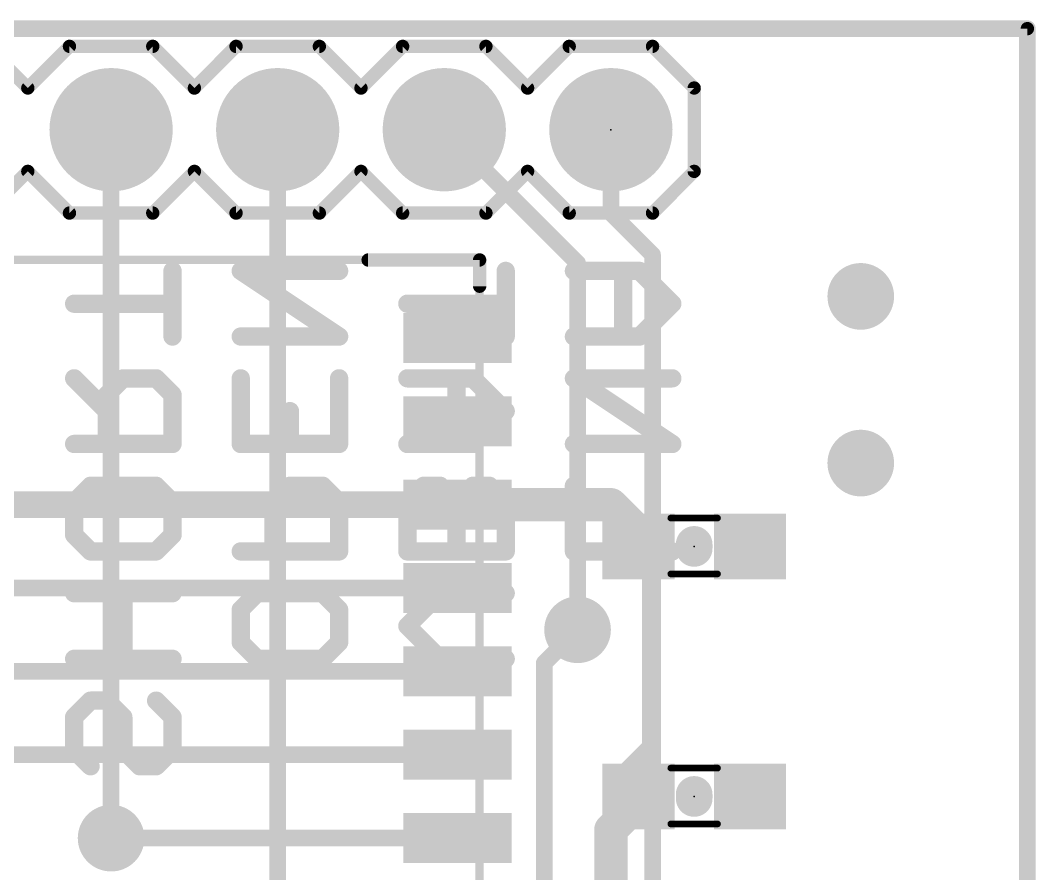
# Model space of a CAD drawing. Extents: x -0.1 to 31.9, y -22.9 to 26.1.
# Drawn here: x 16.4 to 31.88, y 13.06 to 26.07 of the extents above; entities that cross this region are included whole.
import ezdxf

# ---------------------------------------------------------------- set-up
doc = ezdxf.new("R2010")
doc.units = 0
for name, color, linetype in [('1', 12, 'CONTINUOUS'), ('16', 132, 'CONTINUOUS'), ('17', 110, 'CONTINUOUS'), ('18', 110, 'CONTINUOUS'), ('20', 53, 'CONTINUOUS'), ('21', 41, 'CONTINUOUS'), ('22', 40, 'CONTINUOUS'), ('23', 53, 'CONTINUOUS'), ('51', 53, 'CONTINUOUS')]:
    doc.layers.add(name, color=color, linetype=linetype)

# ---------------------------------------------------------------- blocks, each defined once
blk = doc.blocks.new('RECT')
blk.add_solid([(-0.5, -0.5), (0.5, -0.5), (-0.5, 0.5), (0.5, 0.5)])
blk = doc.blocks.new('ROUNDP')
at = {"const_width": 0.5}
blk.add_lwpolyline([(0, -0.25, 1), (0, 0.25, 1), (0, -0.25)], format="xyb", dxfattribs=at)
blk = doc.blocks.new('ROUNDV')
at = {"const_width": 0.5}
blk.add_lwpolyline([(0, -0.25, 1), (0, 0.25, 1), (0, -0.25)], format="xyb", dxfattribs=at)

msp = doc.modelspace()

# ---------------------------------------------------------------- linework, layer by layer
at = {"layer": '1'}
for points, const_width in [([(0, 25.94), (31.75, 25.94)], 0.254), ([(31.75, 25.94), (31.75, 0)], 0.254), ([(9.017, 18.685), (23.0632, 18.685)], 0.4064), ([(23.0632, 18.685), (25.4, 18.685)], 0.508), ([(25.4, 18.685), (26.035, 18.05)], 0.508), ([(25.82, 18.05), (26.02, 17.938)], 0.508), ([(26.035, 18.05), (25.82, 18.05)], 0.508), ([(26, 17.87), (25.82, 18.05)], 0.254), ([(26.02, 17.938), (26.035, 17.923)], 0.508), ([(26.035, 17.923), (26.02, 17.908)], 0.508), ([(26, 15), (26, 17.87)], 0.254), ([(10.16, 17.415), (23.0632, 17.415)], 0.254), ([(24.384, 16.272), (24.892, 16.78)], 0.254), ([(12.7, 16.145), (23.0632, 16.145)], 0.254), ([(24.384, 11.446), (24.384, 16.272)], 0.254), ([(25.4, 14.4), (26, 15)], 0.254), ([(15.24, 14.875), (23.0632, 14.875)], 0.254), ([(25.908, 14.24), (25.4, 13.732)], 0.508), ([(25.4, 13.97), (25.4, 14.4)], 0.254), ([(25.82, 14.24), (25.908, 14.24)], 0.508), ([(25.67, 14.24), (25.4, 13.97)], 0.254), ([(25.82, 14.24), (25.67, 14.24)], 0.254), ([(25.4, 13.732), (25.4, 10.01)], 0.508), ([(17.78, 13.605), (23.0632, 13.605)], 0.254)]:
    msp.add_lwpolyline(points, dxfattribs=dict(at, const_width=const_width))
for points, const_width in [([(31.8135, 25.94, 1), (31.6865, 25.94)], 0.127), ([(31.75, 25.8765, 1), (31.75, 26.0035)], 0.127), ([(23.0632, 18.812, 1), (23.0632, 18.558)], 0.254), ([(23.0632, 18.5834, 1), (23.0632, 18.7866)], 0.2032), ([(25.4898, 18.7748, 1), (25.3102, 18.5952)], 0.254), ([(25.4, 18.558, 1), (25.4, 18.812)], 0.254), ([(25.8821, 18.1608, 1), (25.7579, 17.9392)], 0.254), ([(25.82, 18.177, 1), (25.82, 17.923)], 0.254), ([(26.035, 17.923, 1), (26.035, 18.177)], 0.254), ([(25.8649, 18.0949, 1), (25.7751, 18.0051)], 0.127), ([(26.1098, 18.0278, 1), (25.9302, 17.8482)], 0.254), ([(25.9302, 17.9978, 1), (26.1098, 17.8182)], 0.254), ([(25.9452, 17.9602, 1), (26.1248, 18.1398)], 0.254), ([(26.1248, 17.8332, 1), (25.9452, 18.0128)], 0.254), ([(25.9452, 17.8332, 1), (26.1248, 18.0128)], 0.254), ([(25.9579, 17.8272, 1), (26.0821, 18.0488)], 0.254), ([(26.0635, 17.87, 1), (25.9365, 17.87)], 0.127), ([(25.9551, 17.8251, 1), (26.0449, 17.9149)], 0.127), ([(23.0632, 17.3515, 1), (23.0632, 17.4785)], 0.127), ([(24.9369, 16.7351, 1), (24.8471, 16.8249)], 0.127), ([(23.0632, 16.0815, 1), (23.0632, 16.2085)], 0.127), ([(24.4475, 16.272, 1), (24.3205, 16.272)], 0.127), ([(24.3391, 16.3169, 1), (24.4289, 16.2271)], 0.127), ([(25.9365, 15, 1), (26.0635, 15)], 0.127), ([(26.0449, 14.9551, 1), (25.9551, 15.0449)], 0.127), ([(23.0632, 14.8115, 1), (23.0632, 14.9385)], 0.127), ([(25.4635, 14.4, 1), (25.3365, 14.4)], 0.127), ([(25.3551, 14.4449, 1), (25.4449, 14.3551)], 0.127), ([(25.82, 14.367, 1), (25.82, 14.113)], 0.254), ([(25.9978, 14.1502, 1), (25.8182, 14.3298)], 0.254), ([(25.908, 14.113, 1), (25.908, 14.367)], 0.254), ([(25.67, 14.3035, 1), (25.67, 14.1765)], 0.127), ([(25.7149, 14.1951, 1), (25.6251, 14.2849)], 0.127), ([(25.82, 14.1765, 1), (25.82, 14.3035)], 0.127), ([(25.527, 13.732, 1), (25.273, 13.732)], 0.254), ([(25.3102, 13.8218, 1), (25.4898, 13.6422)], 0.254), ([(25.3551, 14.0149, 1), (25.4449, 13.9251)], 0.127), ([(25.3365, 13.97, 1), (25.4635, 13.97)], 0.127), ([(17.78, 13.6685, 1), (17.78, 13.5415)], 0.127), ([(23.0632, 13.5415, 1), (23.0632, 13.6685)], 0.127)]:
    msp.add_lwpolyline(points, format="xyb", dxfattribs=dict(at, const_width=const_width))
at = {"layer": '16', "const_width": 0.254}
for points in [[(0, 25.94), (31.75, 25.94)], [(31.75, 25.94), (31.75, 0)], [(17.78, 13.605), (17.78, 24.4)], [(20.32, 12.335), (20.32, 24.4)], [(24.892, 22.368), (22.86, 24.4)], [(25.4, 23.13), (25.4, 24.4)], [(26.035, 22.495), (25.4, 23.13)], [(26.035, 11.065), (26.035, 22.495)], [(24.892, 16.78), (24.892, 22.368)]]:
    msp.add_lwpolyline(points, dxfattribs=at)
at = {"layer": '16', "const_width": 0.127}
for points in [[(31.8135, 25.94, 1), (31.6865, 25.94)], [(31.75, 25.8765, 1), (31.75, 26.0035)], [(17.8435, 24.4, 1), (17.7165, 24.4)], [(20.3835, 24.4, 1), (20.2565, 24.4)], [(22.9049, 24.4449, 1), (22.8151, 24.3551)], [(25.4635, 24.4, 1), (25.3365, 24.4)], [(25.4449, 23.1749, 1), (25.3551, 23.0851)], [(25.3365, 23.13, 1), (25.4635, 23.13)], [(26.0985, 22.495, 1), (25.9715, 22.495)], [(25.9901, 22.4501, 1), (26.0799, 22.5399)], [(24.9555, 22.368, 1), (24.8285, 22.368)], [(24.8471, 22.3231, 1), (24.9369, 22.4129)], [(24.8285, 16.78, 1), (24.9555, 16.78)], [(17.7165, 13.605, 1), (17.8435, 13.605)]]:
    msp.add_lwpolyline(points, format="xyb", dxfattribs=at)
at = {"layer": '20', "const_width": 0.2032}
for points in [[(31.75, 25.94), (0, 25.94)], [(31.75, 0), (31.75, 25.94)]]:
    msp.add_lwpolyline(points, dxfattribs=at)
at = {"layer": '20', "const_width": 0.1016}
for points in [[(31.8008, 25.94, 1), (31.6992, 25.94)], [(31.75, 25.8892, 1), (31.75, 25.9908)]]:
    msp.add_lwpolyline(points, format="xyb", dxfattribs=at)
at = {"layer": '21'}
for points, const_width in [([(15.875, 25.67), (16.51, 25.035)], 0.2032), ([(16.51, 25.035), (17.145, 25.67)], 0.2032), ([(17.145, 25.67), (18.415, 25.67)], 0.2032), ([(19.05, 25.035), (18.415, 25.67)], 0.2032), ([(19.05, 25.035), (19.685, 25.67)], 0.2032), ([(19.685, 25.67), (20.955, 25.67)], 0.2032), ([(20.955, 25.67), (21.59, 25.035)], 0.2032), ([(21.59, 25.035), (22.225, 25.67)], 0.2032), ([(22.225, 25.67), (23.495, 25.67)], 0.2032), ([(23.495, 25.67), (24.13, 25.035)], 0.2032), ([(24.13, 25.035), (24.765, 25.67)], 0.2032), ([(24.765, 25.67), (26.035, 25.67)], 0.2032), ([(26.67, 25.035), (26.035, 25.67)], 0.2032), ([(26.67, 23.765), (26.67, 25.035)], 0.2032), ([(16.51, 23.765), (15.875, 23.13)], 0.2032), ([(17.145, 23.13), (16.51, 23.765)], 0.2032), ([(18.415, 23.13), (19.05, 23.765)], 0.2032), ([(19.685, 23.13), (19.05, 23.765)], 0.2032), ([(21.59, 23.765), (20.955, 23.13)], 0.2032), ([(22.225, 23.13), (21.59, 23.765)], 0.2032), ([(24.13, 23.765), (23.495, 23.13)], 0.2032), ([(24.765, 23.13), (24.13, 23.765)], 0.2032), ([(26.035, 23.13), (26.67, 23.765)], 0.2032), ([(18.415, 23.13), (17.145, 23.13)], 0.2032), ([(20.955, 23.13), (19.685, 23.13)], 0.2032), ([(23.495, 23.13), (22.225, 23.13)], 0.2032), ([(26.035, 23.13), (24.765, 23.13)], 0.2032), ([(23.399, 22.415), (21.699, 22.415)], 0.2032), ([(23.399, 22.015), (23.399, 22.415)], 0.2032), ([(26.67, 18.0805), (26.67, 18.0195)], 0.5588), ([(26.67, 14.2705), (26.67, 14.2095)], 0.5588)]:
    msp.add_lwpolyline(points, dxfattribs=dict(at, const_width=const_width))
for points, const_width in [([(17.145, 25.7208, 1), (17.145, 25.6192)], 0.1016), ([(17.1809, 25.6341, 1), (17.1091, 25.7059)], 0.1016), ([(18.4509, 25.7059, 1), (18.3791, 25.6341)], 0.1016), ([(18.415, 25.6192, 1), (18.415, 25.7208)], 0.1016), ([(19.685, 25.7208, 1), (19.685, 25.6192)], 0.1016), ([(19.7209, 25.6341, 1), (19.6491, 25.7059)], 0.1016), ([(20.9909, 25.7059, 1), (20.9191, 25.6341)], 0.1016), ([(20.955, 25.6192, 1), (20.955, 25.7208)], 0.1016), ([(22.225, 25.7208, 1), (22.225, 25.6192)], 0.1016), ([(22.2609, 25.6341, 1), (22.1891, 25.7059)], 0.1016), ([(23.5309, 25.7059, 1), (23.4591, 25.6341)], 0.1016), ([(23.495, 25.6192, 1), (23.495, 25.7208)], 0.1016), ([(24.765, 25.7208, 1), (24.765, 25.6192)], 0.1016), ([(24.8009, 25.6341, 1), (24.7291, 25.7059)], 0.1016), ([(26.0709, 25.7059, 1), (25.9991, 25.6341)], 0.1016), ([(26.035, 25.6192, 1), (26.035, 25.7208)], 0.1016), ([(16.4741, 25.0709, 1), (16.5459, 24.9991)], 0.1016), ([(16.4741, 24.9991, 1), (16.5459, 25.0709)], 0.1016), ([(19.0141, 25.0709, 1), (19.0859, 24.9991)], 0.1016), ([(19.0141, 24.9991, 1), (19.0859, 25.0709)], 0.1016), ([(21.5541, 25.0709, 1), (21.6259, 24.9991)], 0.1016), ([(21.5541, 24.9991, 1), (21.6259, 25.0709)], 0.1016), ([(24.0941, 25.0709, 1), (24.1659, 24.9991)], 0.1016), ([(24.0941, 24.9991, 1), (24.1659, 25.0709)], 0.1016), ([(26.7208, 25.035, 1), (26.6192, 25.035)], 0.1016), ([(26.6341, 24.9991, 1), (26.7059, 25.0709)], 0.1016), ([(16.5459, 23.8009, 1), (16.4741, 23.7291)], 0.1016), ([(16.5459, 23.7291, 1), (16.4741, 23.8009)], 0.1016), ([(19.0859, 23.8009, 1), (19.0141, 23.7291)], 0.1016), ([(19.0859, 23.7291, 1), (19.0141, 23.8009)], 0.1016), ([(21.6259, 23.8009, 1), (21.5541, 23.7291)], 0.1016), ([(21.6259, 23.7291, 1), (21.5541, 23.8009)], 0.1016), ([(24.1659, 23.8009, 1), (24.0941, 23.7291)], 0.1016), ([(24.1659, 23.7291, 1), (24.0941, 23.8009)], 0.1016), ([(26.7059, 23.7291, 1), (26.6341, 23.8009)], 0.1016), ([(26.6192, 23.765, 1), (26.7208, 23.765)], 0.1016), ([(17.145, 23.1808, 1), (17.145, 23.0792)], 0.1016), ([(18.415, 23.0792, 1), (18.415, 23.1808)], 0.1016), ([(19.685, 23.1808, 1), (19.685, 23.0792)], 0.1016), ([(20.955, 23.0792, 1), (20.955, 23.1808)], 0.1016), ([(22.225, 23.1808, 1), (22.225, 23.0792)], 0.1016), ([(23.495, 23.0792, 1), (23.495, 23.1808)], 0.1016), ([(24.765, 23.1808, 1), (24.765, 23.0792)], 0.1016), ([(26.035, 23.0792, 1), (26.035, 23.1808)], 0.1016), ([(17.1091, 23.0941, 1), (17.1809, 23.1659)], 0.1016), ([(18.3791, 23.1659, 1), (18.4509, 23.0941)], 0.1016), ([(19.6491, 23.0941, 1), (19.7209, 23.1659)], 0.1016), ([(20.9191, 23.1659, 1), (20.9909, 23.0941)], 0.1016), ([(22.1891, 23.0941, 1), (22.2609, 23.1659)], 0.1016), ([(23.4591, 23.1659, 1), (23.5309, 23.0941)], 0.1016), ([(24.7291, 23.0941, 1), (24.8009, 23.1659)], 0.1016), ([(25.9991, 23.1659, 1), (26.0709, 23.0941)], 0.1016), ([(21.699, 22.4658, 1), (21.699, 22.3642)], 0.1016), ([(23.4498, 22.415, 1), (23.3482, 22.415)], 0.1016), ([(23.399, 22.3642, 1), (23.399, 22.4658)], 0.1016), ([(23.3482, 22.015, 1), (23.4498, 22.015)], 0.1016), ([(26.8097, 18.0805, 1), (26.5303, 18.0805)], 0.2794), ([(26.5303, 18.0195, 1), (26.8097, 18.0195)], 0.2794), ([(26.8097, 14.2705, 1), (26.5303, 14.2705)], 0.2794), ([(26.5303, 14.2095, 1), (26.8097, 14.2095)], 0.2794)]:
    msp.add_lwpolyline(points, format="xyb", dxfattribs=dict(at, const_width=const_width))
at = {"layer": '22', "const_width": 0.1397}
for points in [[(18.7864, 22.2485, 1), (18.6467, 22.2485)], [(19.7954, 22.3066, 1), (19.718, 22.1903)], [(19.7567, 22.3183, 1), (19.7567, 22.1786)], [(21.2566, 22.1786, 1), (21.2566, 22.3183)], [(23.8664, 22.2485, 1), (23.7267, 22.2485)], [(24.8367, 22.3183, 1), (24.8367, 22.1786)], [(25.6565, 22.2485, 1), (25.5168, 22.2485)], [(25.886, 22.2978, 1), (25.7872, 22.1991)], [(25.8366, 22.1786, 1), (25.8366, 22.3183)], [(17.2167, 21.8183, 1), (17.2167, 21.6786)], [(18.7166, 21.6786, 1), (18.7166, 21.8183)], [(22.2967, 21.8183, 1), (22.2967, 21.6786)], [(23.7966, 21.6786, 1), (23.7966, 21.8183)], [(26.386, 21.6991, 1), (26.2872, 21.7979)], [(26.2872, 21.6991, 1), (26.386, 21.7979)], [(19.7567, 21.3184, 1), (19.7567, 21.1787)], [(21.2178, 21.1904, 1), (21.2953, 21.3067)], [(21.2566, 21.1787, 1), (21.2566, 21.3184)], [(24.8367, 21.3184, 1), (24.8367, 21.1787)], [(25.7872, 21.2979, 1), (25.886, 21.1991)], [(25.8366, 21.1787, 1), (25.8366, 21.3184)], [(18.6467, 21.2485, 1), (18.7864, 21.2485)], [(23.7267, 21.2485, 1), (23.8664, 21.2485)], [(25.5168, 21.2485, 1), (25.6565, 21.2485)], [(17.2661, 20.6607, 1), (17.1673, 20.5619)], [(17.9666, 20.6811, 1), (17.9666, 20.5414)], [(18.016, 20.5619, 1), (17.9172, 20.6607)], [(18.516, 20.6607, 1), (18.4172, 20.5619)], [(18.4666, 20.5414, 1), (18.4666, 20.6811)], [(19.8266, 20.6113, 1), (19.6869, 20.6113)], [(21.3264, 20.6113, 1), (21.1867, 20.6113)], [(22.2967, 20.6811, 1), (22.2967, 20.5414)], [(23.1165, 20.6113, 1), (22.9768, 20.6113)], [(23.346, 20.6607, 1), (23.2472, 20.5619)], [(23.2966, 20.5414, 1), (23.2966, 20.6811)], [(24.8754, 20.6694, 1), (24.798, 20.5532)], [(24.8367, 20.6811, 1), (24.8367, 20.5415)], [(26.3366, 20.5415, 1), (26.3366, 20.6811)], [(17.7865, 20.3613, 1), (17.6468, 20.3613)], [(17.6673, 20.4107, 1), (17.7661, 20.3119)], [(18.7864, 20.3613, 1), (18.6467, 20.3613)], [(18.6672, 20.3119, 1), (18.766, 20.4107)], [(17.6673, 20.0619, 1), (17.7661, 20.1607)], [(20.5765, 20.1113, 1), (20.4368, 20.1113)], [(23.846, 20.0619, 1), (23.7472, 20.1607)], [(23.7472, 20.0619, 1), (23.846, 20.1607)], [(17.2167, 19.6812, 1), (17.2167, 19.5415)], [(17.6468, 19.6114, 1), (17.7865, 19.6114)], [(18.6467, 19.6114, 1), (18.7864, 19.6114)], [(18.7166, 19.5415, 1), (18.7166, 19.6812)], [(19.7567, 19.6812, 1), (19.7567, 19.5415)], [(19.6869, 19.6114, 1), (19.8266, 19.6114)], [(20.4368, 19.6114, 1), (20.5765, 19.6114)], [(21.1867, 19.6114, 1), (21.3264, 19.6114)], [(21.2566, 19.5415, 1), (21.2566, 19.6812)], [(22.2967, 19.6812, 1), (22.2967, 19.5415)], [(22.9768, 19.6114, 1), (23.1165, 19.6114)], [(23.2472, 19.6608, 1), (23.346, 19.562)], [(23.2966, 19.5415, 1), (23.2966, 19.6812)], [(24.8367, 19.6812, 1), (24.8367, 19.5415)], [(26.2978, 19.5533, 1), (26.3753, 19.6695)], [(26.3366, 19.5415, 1), (26.3366, 19.6812)], [(17.4667, 19.044, 1), (17.4667, 18.9043)], [(17.5161, 18.9247, 1), (17.4173, 19.0235)], [(18.516, 19.0235, 1), (18.4172, 18.9247)], [(18.4666, 18.9043, 1), (18.4666, 19.044)], [(20.5066, 19.044, 1), (20.5066, 18.9043)], [(20.556, 18.9247, 1), (20.4572, 19.0235)], [(21.056, 19.0235, 1), (20.9572, 18.9247)], [(21.0066, 18.9043, 1), (21.0066, 19.044)], [(22.5467, 19.044, 1), (22.5467, 18.9043)], [(22.5961, 18.9247, 1), (22.4973, 19.0235)], [(22.8461, 19.0235, 1), (22.7473, 18.9247)], [(22.7967, 18.9043, 1), (22.7967, 19.044)], [(23.2966, 19.044, 1), (23.2966, 18.9043)], [(23.346, 18.9247, 1), (23.2472, 19.0235)], [(23.596, 19.0235, 1), (23.4972, 18.9247)], [(23.5466, 18.9043, 1), (23.5466, 19.044)], [(24.9065, 18.9741, 1), (24.7669, 18.9741)], [(17.2865, 18.7242, 1), (17.1469, 18.7242)], [(17.1673, 18.7736, 1), (17.2661, 18.6748)], [(18.7864, 18.7242, 1), (18.6467, 18.7242)], [(18.6672, 18.6748, 1), (18.766, 18.7736)], [(20.3265, 18.7242, 1), (20.1868, 18.7242)], [(20.2073, 18.7736, 1), (20.3061, 18.6748)], [(21.3264, 18.7242, 1), (21.1867, 18.7242)], [(21.2072, 18.6748, 1), (21.306, 18.7736)], [(22.2473, 18.7736, 1), (22.3461, 18.6748)], [(22.3666, 18.7242, 1), (22.2269, 18.7242)], [(22.9972, 18.7736, 1), (23.096, 18.6748)], [(23.1165, 18.7242, 1), (22.9768, 18.7242)], [(22.9972, 18.6748, 1), (23.096, 18.7736)], [(23.8664, 18.7242, 1), (23.7267, 18.7242)], [(23.7472, 18.6748, 1), (23.846, 18.7736)], [(17.2661, 18.2736, 1), (17.1673, 18.1748)], [(17.1469, 18.2242, 1), (17.2865, 18.2242)], [(18.6467, 18.2242, 1), (18.7864, 18.2242)], [(18.766, 18.1748, 1), (18.6672, 18.2736)], [(17.4667, 18.0441, 1), (17.4667, 17.9044)], [(18.4666, 17.9044, 1), (18.4666, 18.0441)], [(19.7567, 18.0441, 1), (19.7567, 17.9044)], [(21.2566, 17.9044, 1), (21.2566, 18.0441)], [(22.2967, 18.0441, 1), (22.2967, 17.9044)], [(23.7966, 17.9044, 1), (23.7966, 18.0441)], [(24.8367, 18.0441, 1), (24.8367, 17.9044)], [(26.3366, 17.9044, 1), (26.3366, 18.0441)], [(17.4173, 17.9248, 1), (17.5161, 18.0236)], [(18.4172, 18.0236, 1), (18.516, 17.9248)], [(20.1868, 17.9742, 1), (20.3265, 17.9742)], [(21.1867, 17.9742, 1), (21.3264, 17.9742)], [(22.2269, 17.9742, 1), (22.3666, 17.9742)], [(22.9768, 17.9742, 1), (23.1165, 17.9742)], [(23.7267, 17.9742, 1), (23.8664, 17.9742)], [(24.7669, 17.9742, 1), (24.9065, 17.9742)], [(17.2167, 17.4068, 1), (17.2167, 17.2671)], [(18.0365, 17.337, 1), (17.8968, 17.337)], [(18.7166, 17.2671, 1), (18.7166, 17.4068)], [(20.0067, 17.4068, 1), (20.0067, 17.2671)], [(20.0561, 17.2876, 1), (19.9573, 17.3864)], [(21.056, 17.3864, 1), (20.9572, 17.2876)], [(21.0066, 17.2671, 1), (21.0066, 17.4068)], [(22.7967, 17.4068, 1), (22.7967, 17.2671)], [(22.8461, 17.2876, 1), (22.7473, 17.3864)], [(23.7966, 17.2671, 1), (23.7966, 17.4068)], [(19.7073, 17.1364, 1), (19.8061, 17.0376)], [(19.8266, 17.087, 1), (19.6869, 17.087)], [(21.3264, 17.087, 1), (21.1867, 17.087)], [(21.2072, 17.0376, 1), (21.306, 17.1364)], [(22.3461, 16.8864, 1), (22.2473, 16.7876)], [(22.2473, 16.8864, 1), (22.3461, 16.7876)], [(19.8061, 16.6364, 1), (19.7073, 16.5377)], [(21.306, 16.5377, 1), (21.2072, 16.6364)], [(19.6869, 16.587, 1), (19.8266, 16.587)], [(21.1867, 16.587, 1), (21.3264, 16.587)], [(17.2167, 16.4069, 1), (17.2167, 16.2672)], [(18.7166, 16.2672, 1), (18.7166, 16.4069)], [(20.0067, 16.4069, 1), (20.0067, 16.2672)], [(19.9573, 16.2877, 1), (20.0561, 16.3865)], [(20.9572, 16.3865, 1), (21.056, 16.2877)], [(21.0066, 16.2672, 1), (21.0066, 16.4069)], [(22.7967, 16.4069, 1), (22.7967, 16.2672)], [(22.7473, 16.2877, 1), (22.8461, 16.3865)], [(23.7966, 16.2672, 1), (23.7966, 16.4069)], [(17.8968, 16.3371, 1), (18.0365, 16.3371)], [(17.4667, 15.7697, 1), (17.4667, 15.63)], [(17.5161, 15.6504, 1), (17.4173, 15.7492)], [(17.7661, 15.7492, 1), (17.6673, 15.6504)], [(17.7167, 15.63, 1), (17.7167, 15.7697)], [(18.516, 15.7492, 1), (18.4172, 15.6504)], [(17.2865, 15.4498, 1), (17.1469, 15.4498)], [(17.1673, 15.4992, 1), (17.2661, 15.4005)], [(18.0365, 15.4498, 1), (17.8968, 15.4498)], [(17.9172, 15.4005, 1), (18.016, 15.4992)], [(18.7864, 15.4498, 1), (18.6467, 15.4498)], [(18.6672, 15.4005, 1), (18.766, 15.4992)], [(17.2661, 14.9993, 1), (17.1673, 14.9005)], [(17.1469, 14.9499, 1), (17.2865, 14.9499)], [(18.016, 14.9993, 1), (17.9172, 14.9005)], [(17.8968, 14.9499, 1), (18.0365, 14.9499)], [(18.6467, 14.9499, 1), (18.7864, 14.9499)], [(18.766, 14.9005, 1), (18.6672, 14.9993)], [(17.4173, 14.6505, 1), (17.5161, 14.7493)], [(18.2166, 14.7698, 1), (18.2166, 14.6301)], [(18.1672, 14.6505, 1), (18.266, 14.7493)], [(18.4172, 14.7493, 1), (18.516, 14.6505)], [(18.4666, 14.6301, 1), (18.4666, 14.7698)]]:
    msp.add_lwpolyline(points, format="xyb", dxfattribs=at)
at = {"layer": '22', "const_width": 0.2794}
for points in [[(18.7166, 21.2485), (18.7166, 22.2485)], [(21.2566, 21.2485), (19.7567, 22.2485)], [(19.7567, 22.2485), (21.2566, 22.2485)], [(23.7966, 21.2485), (23.7966, 22.2485)], [(25.8366, 22.2485), (24.8367, 22.2485)], [(25.5866, 21.2485), (25.5866, 22.2485)], [(26.3366, 21.7485), (25.8366, 22.2485)], [(17.2167, 21.7485), (18.7166, 21.7485)], [(22.2967, 21.7485), (23.7966, 21.7485)], [(25.8366, 21.2485), (26.3366, 21.7485)], [(19.7567, 21.2485), (21.2566, 21.2485)], [(24.8367, 21.2485), (25.8366, 21.2485)], [(17.7167, 20.1113), (17.2167, 20.6113)], [(17.9666, 20.6113), (17.7167, 20.3613)], [(18.4666, 20.6113), (17.9666, 20.6113)], [(18.7166, 20.3613), (18.4666, 20.6113)], [(19.7567, 19.6114), (19.7567, 20.6113)], [(21.2566, 20.6113), (21.2566, 19.6114)], [(23.2966, 20.6113), (22.2967, 20.6113)], [(23.0466, 19.6114), (23.0466, 20.6113)], [(23.7966, 20.1113), (23.2966, 20.6113)], [(26.3366, 19.6114), (24.8367, 20.6113)], [(24.8367, 20.6113), (26.3366, 20.6113)], [(17.7167, 20.3613), (17.7167, 19.6114)], [(18.7166, 19.6114), (18.7166, 20.3613)], [(20.5066, 19.6114), (20.5066, 20.1113)], [(23.2966, 19.6114), (23.7966, 20.1113)], [(17.2167, 19.6114), (18.7166, 19.6114)], [(21.2566, 19.6114), (19.7567, 19.6114)], [(22.2967, 19.6114), (23.2966, 19.6114)], [(24.8367, 19.6114), (26.3366, 19.6114)], [(17.2167, 18.7242), (17.4667, 18.9741)], [(17.4667, 18.9741), (18.4666, 18.9741)], [(18.4666, 18.9741), (18.7166, 18.7242)], [(20.5066, 18.9741), (20.2567, 18.7242)], [(21.0066, 18.9741), (20.5066, 18.9741)], [(21.2566, 18.7242), (21.0066, 18.9741)], [(22.5467, 18.9741), (22.2967, 18.7242)], [(22.7967, 18.9741), (22.5467, 18.9741)], [(23.0466, 18.7242), (22.7967, 18.9741)], [(23.2966, 18.9741), (23.0466, 18.7242)], [(23.5466, 18.9741), (23.2966, 18.9741)], [(23.7966, 18.7242), (23.5466, 18.9741)], [(24.8367, 17.9742), (24.8367, 18.9741)], [(17.2167, 18.2242), (17.2167, 18.7242)], [(18.7166, 18.7242), (18.7166, 18.2242)], [(20.2567, 18.7242), (20.2567, 17.9742)], [(21.2566, 17.9742), (21.2566, 18.7242)], [(22.2967, 18.7242), (22.2967, 17.9742)], [(23.0466, 17.9742), (23.0466, 18.7242)], [(23.7966, 17.9742), (23.7966, 18.7242)], [(17.4667, 17.9742), (17.2167, 18.2242)], [(18.7166, 18.2242), (18.4666, 17.9742)], [(18.4666, 17.9742), (17.4667, 17.9742)], [(19.7567, 17.9742), (21.2566, 17.9742)], [(22.2967, 17.9742), (23.7966, 17.9742)], [(26.3366, 17.9742), (24.8367, 17.9742)], [(18.7166, 17.337), (17.2167, 17.337)], [(17.9666, 16.3371), (17.9666, 17.337)], [(19.7567, 17.087), (20.0067, 17.337)], [(20.0067, 17.337), (21.0066, 17.337)], [(21.0066, 17.337), (21.2566, 17.087)], [(22.2967, 16.837), (22.7967, 17.337)], [(22.7967, 17.337), (23.7966, 17.337)], [(19.7567, 16.587), (19.7567, 17.087)], [(21.2566, 17.087), (21.2566, 16.587)], [(22.7967, 16.3371), (22.2967, 16.837)], [(20.0067, 16.3371), (19.7567, 16.587)], [(21.2566, 16.587), (21.0066, 16.3371)], [(17.2167, 16.3371), (18.7166, 16.3371)], [(21.0066, 16.3371), (20.0067, 16.3371)], [(23.7966, 16.3371), (22.7967, 16.3371)], [(17.4667, 15.6998), (17.2167, 15.4498)], [(17.7167, 15.6998), (17.4667, 15.6998)], [(17.9666, 15.4498), (17.7167, 15.6998)], [(18.4666, 15.6998), (18.7166, 15.4498)], [(17.2167, 15.4498), (17.2167, 14.9499)], [(17.9666, 14.9499), (17.9666, 15.4498)], [(18.7166, 15.4498), (18.7166, 14.9499)], [(17.2167, 14.9499), (17.4667, 14.6999)], [(18.2166, 14.6999), (17.9666, 14.9499)], [(18.7166, 14.9499), (18.4666, 14.6999)], [(18.4666, 14.6999), (18.2166, 14.6999)]]:
    msp.add_lwpolyline(points, dxfattribs=at)
at = {"layer": '23'}
for p in [(25.4, 24.4), (26.67, 18.05), (26.67, 14.24)]:
    msp.add_point(p, dxfattribs=at)
at = {"layer": '51'}
for points, const_width in [([(4.399, 22.415), (23.399, 22.415)], 0.127), ([(23.399, 3.415), (23.399, 22.415)], 0.127), ([(26.314, 18.482), (27.026, 18.482)], 0.1016), ([(26.314, 17.631), (27.026, 17.631)], 0.1016), ([(26.314, 14.672), (27.026, 14.672)], 0.1016), ([(26.314, 13.821), (27.026, 13.821)], 0.1016)]:
    msp.add_lwpolyline(points, dxfattribs=dict(at, const_width=const_width))
for points, const_width in [([(23.4307, 22.415, 1), (23.3673, 22.415)], 0.0635), ([(23.399, 22.3833, 1), (23.399, 22.4468)], 0.0635), ([(26.314, 18.5074, 1), (26.314, 18.4566)], 0.0508), ([(27.026, 18.4566, 1), (27.026, 18.5074)], 0.0508), ([(26.314, 17.6564, 1), (26.314, 17.6056)], 0.0508), ([(27.026, 17.6056, 1), (27.026, 17.6564)], 0.0508), ([(26.314, 14.6974, 1), (26.314, 14.6466)], 0.0508), ([(27.026, 14.6466, 1), (27.026, 14.6974)], 0.0508), ([(26.314, 13.8464, 1), (26.314, 13.7956)], 0.0508), ([(27.026, 13.7956, 1), (27.026, 13.8464)], 0.0508)]:
    msp.add_lwpolyline(points, format="xyb", dxfattribs=dict(at, const_width=const_width))

# ---------------------------------------------------------------- block references
at = {"layer": '1', "xscale": 0.762, "yscale": 1.651, "rotation": 270}
for p in [(23.0632, 21.225), (23.0632, 19.955), (23.0632, 18.685), (23.0632, 17.415), (23.0632, 16.145), (23.0632, 14.875), (23.0632, 13.605)]:
    msp.add_blockref('RECT', p, dxfattribs=at)
at = {"layer": '1', "xscale": 1.1}
for p in [(25.82, 18.05), (27.52, 18.05), (25.82, 14.24), (27.52, 14.24)]:
    msp.add_blockref('RECT', p, dxfattribs=at)
at = {"layer": '17', "xscale": 1.8796, "yscale": 1.8796, "rotation": 270}
for p in [(17.78, 24.4), (17.78, 24.4), (20.32, 24.4), (20.32, 24.4), (22.86, 24.4), (22.86, 24.4), (25.4, 24.4), (25.4, 24.4)]:
    msp.add_blockref('ROUNDP', p, dxfattribs=at)
at = {"layer": '18', "xscale": 1.016, "yscale": 1.016}
for p in [(29.21, 21.86), (29.21, 21.86), (29.21, 19.32), (29.21, 19.32), (24.892, 16.78), (24.892, 16.78), (17.78, 13.605), (17.78, 13.605)]:
    msp.add_blockref('ROUNDV', p, dxfattribs=at)
at = {"layer": '51', "xscale": 0.508, "yscale": 0.508, "rotation": 180}
for p in [(17.78, 24.4), (20.32, 24.4), (22.86, 24.4), (25.4, 24.4)]:
    msp.add_blockref('RECT', p, dxfattribs=at)
at = {"layer": '51', "xscale": 0.5001, "yscale": 0.95}
for p in [(26.0819, 18.0551), (27.2503, 18.0551), (26.0819, 14.2451), (27.2503, 14.2451)]:
    msp.add_blockref('RECT', p, dxfattribs=at)

doc.saveas('drawing.dxf')
